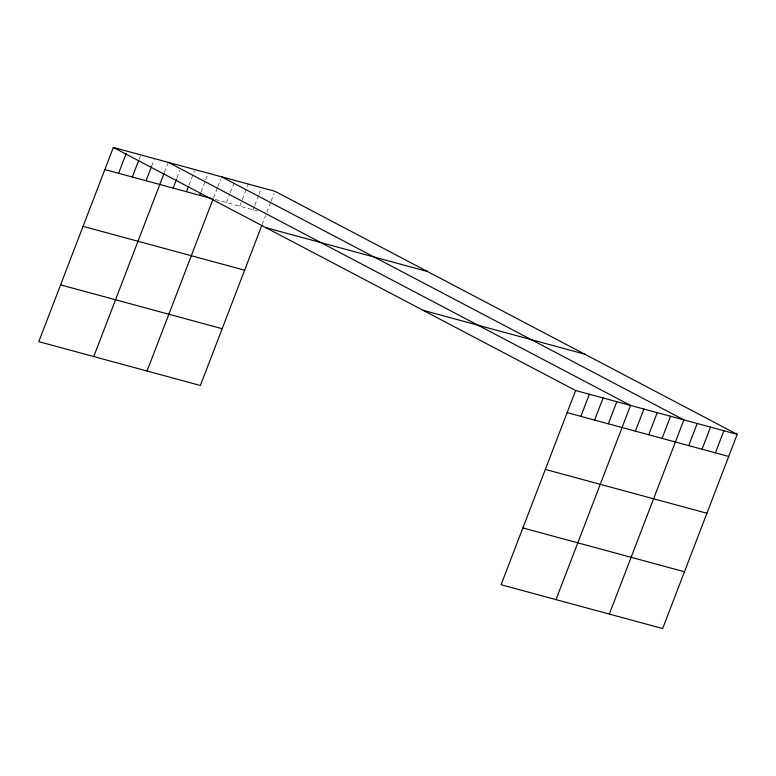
<?xml version="1.0" encoding="UTF-8"?>
<svg xmlns="http://www.w3.org/2000/svg" width="776" height="776" viewBox="0 0 776 776"><rect width="100%" height="100%" fill="white"/><g stroke="black" fill="none" stroke-linecap="round" stroke-linejoin="round"><path stroke-width="0.58" stroke-dasharray="3.88 2.91" d="M139.117 159.322L140.388 156.005M151.582 166.374L154.123 159.73M164.464 172.311L167.858 163.464M176.947 178.141L179.916 170.39M188.995 185.066L194.514 170.691M201.052 192.002L205.3 180.944M205.727 179.838L207.852 174.309M213.536 197.831L217.358 187.879M217.784 186.774L220.753 179.033M226.437 202.555L229.841 193.709M230.259 192.603L234.507 181.536M239.774 206.174L241.889 200.635M242.316 199.529L248.262 184.048M253.102 209.782L254.373 206.464M254.8 205.359L258.621 195.406M259.048 194.301L261.59 187.666M262.152 224.536L265.576 215.631M266.857 212.294L270.678 202.342M271.096 201.236L274.074 193.496M215.33 199.539L257.545 210.994"/><path stroke-width="1.16" d="M113.344 147.45L575.627 390.512L501.083 584.716L662.655 628.55L737.2 434.347L274.917 191.284L113.344 147.45L38.8 341.653L200.373 385.488L261.725 225.651M118.592 173.3L126.236 153.386M132.327 177.025L138.691 160.428M146.063 180.75L151.582 166.374M93.731 356.562L164.037 173.417M173.126 188.093L176.521 179.246M186.453 191.701L188.578 186.172M199.781 195.319L200.635 193.108M147.052 371.025L213.109 198.937M580.875 416.353L589.362 394.237M594.6 420.078L603.097 397.962M608.335 423.803L616.833 401.687M556.014 599.615L630.558 405.411L168.285 162.359M635.398 431.146L643.896 409.03M648.726 434.764L657.223 412.648M662.064 438.382L670.551 416.266M609.335 614.088L683.879 419.874L221.606 176.821M688.719 445.608L697.207 423.492M702.047 449.226L710.544 427.11M715.375 452.844L723.872 430.728M104.857 169.575L212.003 198.637M265.896 227.659L427.469 271.493M423.075 310.303L584.648 354.137M83.061 226.359L244.634 270.194M575.627 390.512L737.2 434.347M567.14 412.628L728.712 456.463M60.596 284.87L222.169 328.704M545.334 469.422L706.907 513.246M522.878 527.932L684.451 571.757"/></g></svg>
